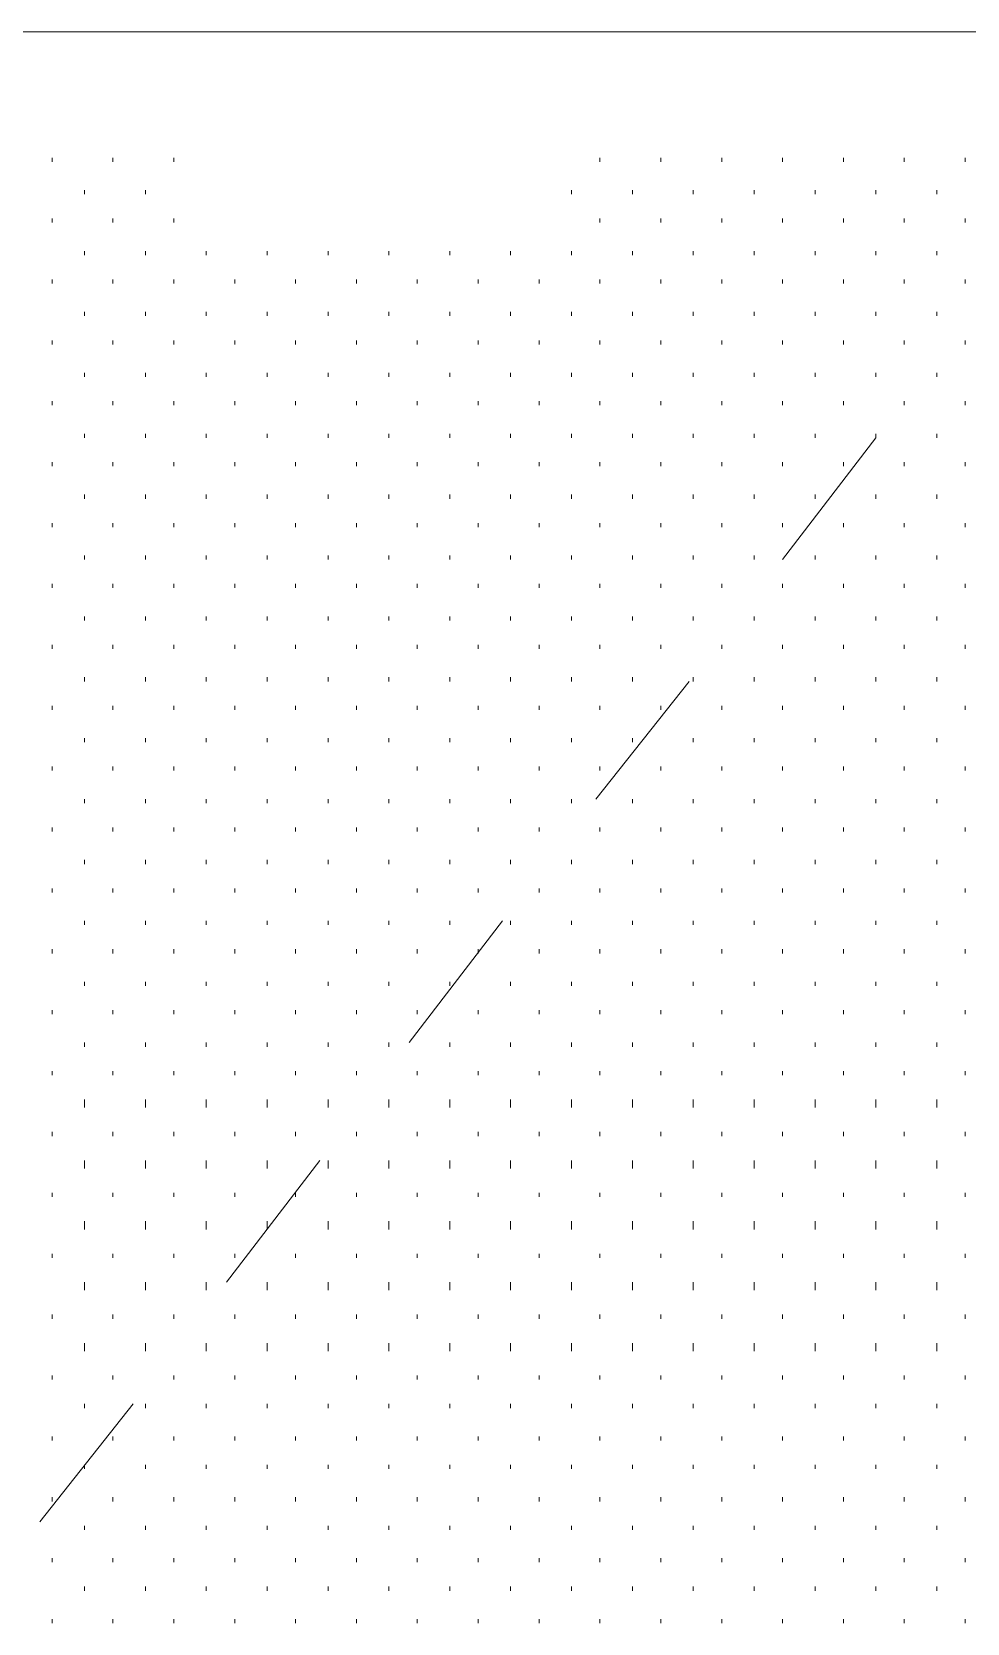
# Model space of a CAD drawing. Header units: inches. Extents: x -6061 to 13621, y -296 to 7483.
# Drawn here: x 12310.22 to 12328.68, y 735.17 to 766.56 of the extents above; entities that cross this region are included whole.
import ezdxf

# ---------------------------------------------------------------- set-up
doc = ezdxf.new("R2010")
doc.units = ezdxf.units.IN
doc.header["$MEASUREMENT"] = 0
doc.layers.get('0').update_dxf_attribs({"linetype": 'CONTINUOUS'})

msp = doc.modelspace()

# ---------------------------------------------------------------- linework, layer by layer
at = {"color": 7, "linetype": 'Continuous', "lineweight": 18, "true_color": 0x000007}
msp.add_line((12292.60053, 766.56433), (12386.14624, 766.56433), dxfattribs=at)
at = {"color": 7, "linetype": 'Continuous', "lineweight": 9, "true_color": 0x000007}
for p, q in [((12331.12406, 766.56433), (12295.08334, 766.56433)), ((12326.87927, 758.55528), (12325.03719, 756.15257)), ((12323.1951, 753.74985), (12321.35302, 751.42723)), ((12319.51094, 749.02451), (12317.66886, 746.6218)), ((12315.90687, 744.29917), (12314.06479, 741.89646)), ((12312.22271, 739.49374), (12310.38062, 737.17112))]:
    msp.add_line(p, q, dxfattribs=at)
at = {"color": 7, "linetype": 'Continuous', "lineweight": 9, "true_color": 0xffffff}
for p, q in [((12310.6209, 764.00143), (12310.6209, 764.08153)), ((12311.82225, 764.00143), (12311.82225, 764.08153)), ((12313.02361, 764.00143), (12313.02361, 764.08153)), ((12321.43311, 764.00143), (12321.43311, 764.08153)), ((12322.63447, 764.00143), (12322.63447, 764.08153)), ((12323.83583, 764.00143), (12323.83583, 764.08153)), ((12325.03719, 764.00143), (12325.03719, 764.08153)), ((12326.23854, 764.00143), (12326.23854, 764.08153)), ((12327.4399, 764.00143), (12327.4399, 764.08153)), ((12328.64126, 764.00143), (12328.64126, 764.08153)), ((12311.26162, 763.36071), (12311.26162, 763.4408)), ((12312.46298, 763.36071), (12312.46298, 763.4408)), ((12320.87248, 763.36071), (12320.87248, 763.4408)), ((12322.07384, 763.36071), (12322.07384, 763.4408)), ((12323.27519, 763.36071), (12323.27519, 763.4408)), ((12324.47655, 763.36071), (12324.47655, 763.4408)), ((12325.67791, 763.36071), (12325.67791, 763.4408)), ((12326.87927, 763.36071), (12326.87927, 763.4408)), ((12328.08062, 763.36071), (12328.08062, 763.4408)), ((12310.6209, 762.80008), (12310.6209, 762.88017)), ((12311.82225, 762.80008), (12311.82225, 762.88017)), ((12313.02361, 762.80008), (12313.02361, 762.88017)), ((12321.43311, 762.80008), (12321.43311, 762.88017)), ((12322.63447, 762.80008), (12322.63447, 762.88017)), ((12323.83583, 762.80008), (12323.83583, 762.88017)), ((12325.03719, 762.80008), (12325.03719, 762.88017)), ((12326.23854, 762.80008), (12326.23854, 762.88017)), ((12327.4399, 762.80008), (12327.4399, 762.88017)), ((12328.64126, 762.80008), (12328.64126, 762.88017)), ((12311.26162, 762.15935), (12311.26162, 762.23944)), ((12312.46298, 762.15935), (12312.46298, 762.23944)), ((12313.66433, 762.15935), (12313.66433, 762.23944)), ((12314.86569, 762.15935), (12314.86569, 762.23944)), ((12316.06705, 762.15935), (12316.06705, 762.23944)), ((12317.26841, 762.15935), (12317.26841, 762.23944)), ((12318.46976, 762.15935), (12318.46976, 762.23944)), ((12319.67112, 762.15935), (12319.67112, 762.23944)), ((12320.87248, 762.15935), (12320.87248, 762.23944)), ((12322.07384, 762.15935), (12322.07384, 762.23944)), ((12323.27519, 762.15935), (12323.27519, 762.23944)), ((12324.47655, 762.15935), (12324.47655, 762.23944)), ((12325.67791, 762.15935), (12325.67791, 762.23944)), ((12326.87927, 762.15935), (12326.87927, 762.23944)), ((12328.08062, 762.15935), (12328.08062, 762.23944)), ((12310.6209, 761.59872), (12310.6209, 761.67881)), ((12311.82225, 761.59872), (12311.82225, 761.67881)), ((12313.02361, 761.59872), (12313.02361, 761.67881)), ((12314.22497, 761.59872), (12314.22497, 761.67881)), ((12315.42633, 761.59872), (12315.42633, 761.67881)), ((12316.62768, 761.59872), (12316.62768, 761.67881)), ((12317.82904, 761.59872), (12317.82904, 761.67881)), ((12319.0304, 761.59872), (12319.0304, 761.67881)), ((12320.23176, 761.59872), (12320.23176, 761.67881)), ((12321.43311, 761.59872), (12321.43311, 761.67881)), ((12322.63447, 761.59872), (12322.63447, 761.67881)), ((12323.83583, 761.59872), (12323.83583, 761.67881)), ((12325.03719, 761.59872), (12325.03719, 761.67881)), ((12326.23854, 761.59872), (12326.23854, 761.67881)), ((12327.4399, 761.59872), (12327.4399, 761.67881)), ((12328.64126, 761.59872), (12328.64126, 761.67881)), ((12311.26162, 760.958), (12311.26162, 761.03809)), ((12312.46298, 760.958), (12312.46298, 761.03809)), ((12313.66433, 760.958), (12313.66433, 761.03809)), ((12314.86569, 760.958), (12314.86569, 761.03809)), ((12316.06705, 760.958), (12316.06705, 761.03809)), ((12317.26841, 760.958), (12317.26841, 761.03809)), ((12318.46976, 760.958), (12318.46976, 761.03809)), ((12319.67112, 760.958), (12319.67112, 761.03809)), ((12320.87248, 760.958), (12320.87248, 761.03809)), ((12322.07384, 760.958), (12322.07384, 761.03809)), ((12323.27519, 760.958), (12323.27519, 761.03809)), ((12324.47655, 760.958), (12324.47655, 761.03809)), ((12325.67791, 760.958), (12325.67791, 761.03809)), ((12326.87927, 760.958), (12326.87927, 761.03809)), ((12328.08062, 760.958), (12328.08062, 761.03809)), ((12310.6209, 760.39736), (12310.6209, 760.47745)), ((12311.82225, 760.39736), (12311.82225, 760.47745)), ((12313.02361, 760.39736), (12313.02361, 760.47745)), ((12314.22497, 760.39736), (12314.22497, 760.47745)), ((12315.42633, 760.39736), (12315.42633, 760.47745)), ((12316.62768, 760.39736), (12316.62768, 760.47745)), ((12317.82904, 760.39736), (12317.82904, 760.47745)), ((12319.0304, 760.39736), (12319.0304, 760.47745)), ((12320.23176, 760.39736), (12320.23176, 760.47745)), ((12321.43311, 760.39736), (12321.43311, 760.47745)), ((12322.63447, 760.39736), (12322.63447, 760.47745)), ((12323.83583, 760.39736), (12323.83583, 760.47745)), ((12325.03719, 760.39736), (12325.03719, 760.47745)), ((12326.23854, 760.39736), (12326.23854, 760.47745)), ((12327.4399, 760.39736), (12327.4399, 760.47745)), ((12328.64126, 760.39736), (12328.64126, 760.47745)), ((12311.26162, 759.75664), (12311.26162, 759.83673)), ((12312.46298, 759.75664), (12312.46298, 759.83673)), ((12313.66433, 759.75664), (12313.66433, 759.83673)), ((12314.86569, 759.75664), (12314.86569, 759.83673)), ((12316.06705, 759.75664), (12316.06705, 759.83673)), ((12317.26841, 759.75664), (12317.26841, 759.83673)), ((12318.46976, 759.75664), (12318.46976, 759.83673)), ((12319.67112, 759.75664), (12319.67112, 759.83673)), ((12320.87248, 759.75664), (12320.87248, 759.83673)), ((12322.07384, 759.75664), (12322.07384, 759.83673)), ((12323.27519, 759.75664), (12323.27519, 759.83673)), ((12324.47655, 759.75664), (12324.47655, 759.83673)), ((12325.67791, 759.75664), (12325.67791, 759.83673)), ((12326.87927, 759.75664), (12326.87927, 759.83673)), ((12328.08062, 759.75664), (12328.08062, 759.83673)), ((12310.6209, 759.19601), (12310.6209, 759.2761)), ((12311.82225, 759.19601), (12311.82225, 759.2761)), ((12313.02361, 759.19601), (12313.02361, 759.2761)), ((12314.22497, 759.19601), (12314.22497, 759.2761)), ((12315.42633, 759.19601), (12315.42633, 759.2761)), ((12316.62768, 759.19601), (12316.62768, 759.2761)), ((12317.82904, 759.19601), (12317.82904, 759.2761)), ((12319.0304, 759.19601), (12319.0304, 759.2761)), ((12320.23176, 759.19601), (12320.23176, 759.2761)), ((12321.43311, 759.19601), (12321.43311, 759.2761)), ((12322.63447, 759.19601), (12322.63447, 759.2761)), ((12323.83583, 759.19601), (12323.83583, 759.2761)), ((12325.03719, 759.19601), (12325.03719, 759.2761)), ((12326.23854, 759.19601), (12326.23854, 759.2761)), ((12327.4399, 759.19601), (12327.4399, 759.2761)), ((12328.64126, 759.19601), (12328.64126, 759.2761)), ((12311.26162, 758.55528), (12311.26162, 758.63537)), ((12312.46298, 758.55528), (12312.46298, 758.63537)), ((12313.66433, 758.55528), (12313.66433, 758.63537)), ((12314.86569, 758.55528), (12314.86569, 758.63537)), ((12316.06705, 758.55528), (12316.06705, 758.63537)), ((12317.26841, 758.55528), (12317.26841, 758.63537)), ((12318.46976, 758.55528), (12318.46976, 758.63537)), ((12319.67112, 758.55528), (12319.67112, 758.63537)), ((12320.87248, 758.55528), (12320.87248, 758.63537)), ((12322.07384, 758.55528), (12322.07384, 758.63537)), ((12323.27519, 758.55528), (12323.27519, 758.63537)), ((12324.47655, 758.55528), (12324.47655, 758.63537)), ((12325.67791, 758.55528), (12325.67791, 758.63537)), ((12326.87927, 758.55528), (12326.87927, 758.63537)), ((12328.08062, 758.55528), (12328.08062, 758.63537)), ((12310.6209, 757.99465), (12310.6209, 758.07474)), ((12311.82225, 757.99465), (12311.82225, 758.07474)), ((12313.02361, 757.99465), (12313.02361, 758.07474)), ((12314.22497, 757.99465), (12314.22497, 758.07474)), ((12315.42633, 757.99465), (12315.42633, 758.07474)), ((12316.62768, 757.99465), (12316.62768, 758.07474)), ((12317.82904, 757.99465), (12317.82904, 758.07474)), ((12319.0304, 757.99465), (12319.0304, 758.07474)), ((12320.23176, 757.99465), (12320.23176, 758.07474)), ((12321.43311, 757.99465), (12321.43311, 758.07474)), ((12322.63447, 757.99465), (12322.63447, 758.07474)), ((12323.83583, 757.99465), (12323.83583, 758.07474)), ((12325.03719, 757.99465), (12325.03719, 758.07474)), ((12326.23854, 757.99465), (12326.23854, 758.07474)), ((12327.4399, 757.99465), (12327.4399, 758.07474)), ((12328.64126, 757.99465), (12328.64126, 758.07474)), ((12311.26162, 757.35392), (12311.26162, 757.43401)), ((12312.46298, 757.35392), (12312.46298, 757.43401)), ((12313.66433, 757.35392), (12313.66433, 757.43401)), ((12314.86569, 757.35392), (12314.86569, 757.43401)), ((12316.06705, 757.35392), (12316.06705, 757.43401)), ((12317.26841, 757.35392), (12317.26841, 757.43401)), ((12318.46976, 757.35392), (12318.46976, 757.43401)), ((12319.67112, 757.35392), (12319.67112, 757.43401)), ((12320.87248, 757.35392), (12320.87248, 757.43401)), ((12322.07384, 757.35392), (12322.07384, 757.43401)), ((12323.27519, 757.35392), (12323.27519, 757.43401)), ((12324.47655, 757.35392), (12324.47655, 757.43401)), ((12325.67791, 757.35392), (12325.67791, 757.43401)), ((12326.87927, 757.35392), (12326.87927, 757.43401)), ((12328.08062, 757.35392), (12328.08062, 757.43401)), ((12310.6209, 756.79329), (12310.6209, 756.87338)), ((12311.82225, 756.79329), (12311.82225, 756.87338)), ((12313.02361, 756.79329), (12313.02361, 756.87338)), ((12314.22497, 756.79329), (12314.22497, 756.87338)), ((12315.42633, 756.79329), (12315.42633, 756.87338)), ((12316.62768, 756.79329), (12316.62768, 756.87338)), ((12317.82904, 756.79329), (12317.82904, 756.87338)), ((12319.0304, 756.79329), (12319.0304, 756.87338)), ((12320.23176, 756.79329), (12320.23176, 756.87338)), ((12321.43311, 756.79329), (12321.43311, 756.87338)), ((12322.63447, 756.79329), (12322.63447, 756.87338)), ((12323.83583, 756.79329), (12323.83583, 756.87338)), ((12325.03719, 756.79329), (12325.03719, 756.87338)), ((12326.23854, 756.79329), (12326.23854, 756.87338)), ((12327.4399, 756.79329), (12327.4399, 756.87338)), ((12328.64126, 756.79329), (12328.64126, 756.87338)), ((12311.26162, 756.15257), (12311.26162, 756.23266)), ((12312.46298, 756.15257), (12312.46298, 756.23266)), ((12313.66433, 756.15257), (12313.66433, 756.23266)), ((12314.86569, 756.15257), (12314.86569, 756.23266)), ((12316.06705, 756.15257), (12316.06705, 756.23266)), ((12317.26841, 756.15257), (12317.26841, 756.23266)), ((12318.46976, 756.15257), (12318.46976, 756.23266)), ((12319.67112, 756.15257), (12319.67112, 756.23266)), ((12320.87248, 756.15257), (12320.87248, 756.23266)), ((12322.07384, 756.15257), (12322.07384, 756.23266)), ((12323.27519, 756.15257), (12323.27519, 756.23266)), ((12324.47655, 756.15257), (12324.47655, 756.23266)), ((12325.67791, 756.15257), (12325.67791, 756.23266)), ((12326.87927, 756.15257), (12326.87927, 756.23266)), ((12328.08062, 756.15257), (12328.08062, 756.23266)), ((12310.6209, 755.59193), (12310.6209, 755.67202)), ((12311.82225, 755.59193), (12311.82225, 755.67202)), ((12313.02361, 755.59193), (12313.02361, 755.67202)), ((12314.22497, 755.59193), (12314.22497, 755.67202)), ((12315.42633, 755.59193), (12315.42633, 755.67202)), ((12316.62768, 755.59193), (12316.62768, 755.67202)), ((12317.82904, 755.59193), (12317.82904, 755.67202)), ((12319.0304, 755.59193), (12319.0304, 755.67202)), ((12320.23176, 755.59193), (12320.23176, 755.67202)), ((12321.43311, 755.59193), (12321.43311, 755.67202)), ((12322.63447, 755.59193), (12322.63447, 755.67202)), ((12323.83583, 755.59193), (12323.83583, 755.67202)), ((12325.03719, 755.59193), (12325.03719, 755.67202)), ((12326.23854, 755.59193), (12326.23854, 755.67202)), ((12327.4399, 755.59193), (12327.4399, 755.67202)), ((12328.64126, 755.59193), (12328.64126, 755.67202)), ((12311.26162, 754.95121), (12311.26162, 755.0313)), ((12312.46298, 754.95121), (12312.46298, 755.0313)), ((12313.66433, 754.95121), (12313.66433, 755.0313)), ((12314.86569, 754.95121), (12314.86569, 755.0313)), ((12316.06705, 754.95121), (12316.06705, 755.0313)), ((12317.26841, 754.95121), (12317.26841, 755.0313)), ((12318.46976, 754.95121), (12318.46976, 755.0313)), ((12319.67112, 754.95121), (12319.67112, 755.0313)), ((12320.87248, 754.95121), (12320.87248, 755.0313)), ((12322.07384, 754.95121), (12322.07384, 755.0313)), ((12323.27519, 754.95121), (12323.27519, 755.0313)), ((12324.47655, 754.95121), (12324.47655, 755.0313)), ((12325.67791, 754.95121), (12325.67791, 755.0313)), ((12326.87927, 754.95121), (12326.87927, 755.0313)), ((12328.08062, 754.95121), (12328.08062, 755.0313)), ((12310.6209, 754.39058), (12310.6209, 754.47067)), ((12311.82225, 754.39058), (12311.82225, 754.47067)), ((12313.02361, 754.39058), (12313.02361, 754.47067)), ((12314.22497, 754.39058), (12314.22497, 754.47067)), ((12315.42633, 754.39058), (12315.42633, 754.47067)), ((12316.62768, 754.39058), (12316.62768, 754.47067)), ((12317.82904, 754.39058), (12317.82904, 754.47067)), ((12319.0304, 754.39058), (12319.0304, 754.47067)), ((12320.23176, 754.39058), (12320.23176, 754.47067)), ((12321.43311, 754.39058), (12321.43311, 754.47067)), ((12322.63447, 754.39058), (12322.63447, 754.47067)), ((12323.83583, 754.39058), (12323.83583, 754.47067)), ((12325.03719, 754.39058), (12325.03719, 754.47067)), ((12326.23854, 754.39058), (12326.23854, 754.47067)), ((12327.4399, 754.39058), (12327.4399, 754.47067)), ((12328.64126, 754.39058), (12328.64126, 754.47067)), ((12311.26162, 753.74985), (12311.26162, 753.82994)), ((12312.46298, 753.74985), (12312.46298, 753.82994)), ((12313.66433, 753.74985), (12313.66433, 753.82994)), ((12314.86569, 753.74985), (12314.86569, 753.82994)), ((12316.06705, 753.74985), (12316.06705, 753.82994)), ((12317.26841, 753.74985), (12317.26841, 753.82994)), ((12318.46976, 753.74985), (12318.46976, 753.82994)), ((12319.67112, 753.74985), (12319.67112, 753.82994)), ((12320.87248, 753.74985), (12320.87248, 753.82994)), ((12322.07384, 753.74985), (12322.07384, 753.82994)), ((12323.27519, 753.74985), (12323.27519, 753.82994)), ((12324.47655, 753.74985), (12324.47655, 753.82994)), ((12325.67791, 753.74985), (12325.67791, 753.82994)), ((12326.87927, 753.74985), (12326.87927, 753.82994)), ((12328.08062, 753.74985), (12328.08062, 753.82994)), ((12310.6209, 753.18922), (12310.6209, 753.26931)), ((12311.82225, 753.18922), (12311.82225, 753.26931)), ((12313.02361, 753.18922), (12313.02361, 753.26931)), ((12314.22497, 753.18922), (12314.22497, 753.26931)), ((12315.42633, 753.18922), (12315.42633, 753.26931)), ((12316.62768, 753.18922), (12316.62768, 753.26931)), ((12317.82904, 753.18922), (12317.82904, 753.26931)), ((12319.0304, 753.18922), (12319.0304, 753.26931)), ((12320.23176, 753.18922), (12320.23176, 753.26931)), ((12321.43311, 753.18922), (12321.43311, 753.26931)), ((12322.63447, 753.18922), (12322.63447, 753.26931)), ((12323.83583, 753.18922), (12323.83583, 753.26931)), ((12325.03719, 753.18922), (12325.03719, 753.26931)), ((12326.23854, 753.18922), (12326.23854, 753.26931)), ((12327.4399, 753.18922), (12327.4399, 753.26931)), ((12328.64126, 753.18922), (12328.64126, 753.26931)), ((12311.26162, 752.54849), (12311.26162, 752.62858)), ((12312.46298, 752.54849), (12312.46298, 752.62858)), ((12313.66433, 752.54849), (12313.66433, 752.62858)), ((12314.86569, 752.54849), (12314.86569, 752.62858)), ((12316.06705, 752.54849), (12316.06705, 752.62858)), ((12317.26841, 752.54849), (12317.26841, 752.62858)), ((12318.46976, 752.54849), (12318.46976, 752.62858)), ((12319.67112, 752.54849), (12319.67112, 752.62858)), ((12320.87248, 752.54849), (12320.87248, 752.62858)), ((12322.07384, 752.54849), (12322.07384, 752.62858)), ((12323.27519, 752.54849), (12323.27519, 752.62858)), ((12324.47655, 752.54849), (12324.47655, 752.62858)), ((12325.67791, 752.54849), (12325.67791, 752.62858)), ((12326.87927, 752.54849), (12326.87927, 752.62858)), ((12328.08062, 752.54849), (12328.08062, 752.62858)), ((12310.6209, 751.98786), (12310.6209, 752.06795)), ((12311.82225, 751.98786), (12311.82225, 752.06795)), ((12313.02361, 751.98786), (12313.02361, 752.06795)), ((12314.22497, 751.98786), (12314.22497, 752.06795)), ((12315.42633, 751.98786), (12315.42633, 752.06795)), ((12316.62768, 751.98786), (12316.62768, 752.06795)), ((12317.82904, 751.98786), (12317.82904, 752.06795)), ((12319.0304, 751.98786), (12319.0304, 752.06795)), ((12320.23176, 751.98786), (12320.23176, 752.06795)), ((12321.43311, 751.98786), (12321.43311, 752.06795)), ((12322.63447, 751.98786), (12322.63447, 752.06795)), ((12323.83583, 751.98786), (12323.83583, 752.06795)), ((12325.03719, 751.98786), (12325.03719, 752.06795)), ((12326.23854, 751.98786), (12326.23854, 752.06795)), ((12327.4399, 751.98786), (12327.4399, 752.06795)), ((12328.64126, 751.98786), (12328.64126, 752.06795)), ((12311.26162, 751.34714), (12311.26162, 751.42723)), ((12312.46298, 751.34714), (12312.46298, 751.42723)), ((12313.66433, 751.34714), (12313.66433, 751.42723)), ((12314.86569, 751.34714), (12314.86569, 751.42723)), ((12316.06705, 751.34714), (12316.06705, 751.42723)), ((12317.26841, 751.34714), (12317.26841, 751.42723)), ((12318.46976, 751.34714), (12318.46976, 751.42723)), ((12319.67112, 751.34714), (12319.67112, 751.42723)), ((12320.87248, 751.34714), (12320.87248, 751.42723)), ((12322.07384, 751.34714), (12322.07384, 751.42723)), ((12323.27519, 751.34714), (12323.27519, 751.42723)), ((12324.47655, 751.34714), (12324.47655, 751.42723)), ((12325.67791, 751.34714), (12325.67791, 751.42723)), ((12326.87927, 751.34714), (12326.87927, 751.42723)), ((12328.08062, 751.34714), (12328.08062, 751.42723)), ((12310.6209, 750.7865), (12310.6209, 750.86659)), ((12311.82225, 750.7865), (12311.82225, 750.86659)), ((12313.02361, 750.7865), (12313.02361, 750.86659)), ((12314.22497, 750.7865), (12314.22497, 750.86659)), ((12315.42633, 750.7865), (12315.42633, 750.86659)), ((12316.62768, 750.7865), (12316.62768, 750.86659)), ((12317.82904, 750.7865), (12317.82904, 750.86659)), ((12319.0304, 750.7865), (12319.0304, 750.86659)), ((12320.23176, 750.7865), (12320.23176, 750.86659)), ((12321.43311, 750.7865), (12321.43311, 750.86659)), ((12322.63447, 750.7865), (12322.63447, 750.86659)), ((12323.83583, 750.7865), (12323.83583, 750.86659)), ((12325.03719, 750.7865), (12325.03719, 750.86659)), ((12326.23854, 750.7865), (12326.23854, 750.86659)), ((12327.4399, 750.7865), (12327.4399, 750.86659)), ((12328.64126, 750.7865), (12328.64126, 750.86659)), ((12311.26162, 750.14578), (12311.26162, 750.22587)), ((12312.46298, 750.14578), (12312.46298, 750.22587)), ((12313.66433, 750.14578), (12313.66433, 750.22587)), ((12314.86569, 750.14578), (12314.86569, 750.22587)), ((12316.06705, 750.14578), (12316.06705, 750.22587)), ((12317.26841, 750.14578), (12317.26841, 750.22587)), ((12318.46976, 750.14578), (12318.46976, 750.22587)), ((12319.67112, 750.14578), (12319.67112, 750.22587)), ((12320.87248, 750.14578), (12320.87248, 750.22587)), ((12322.07384, 750.14578), (12322.07384, 750.22587)), ((12323.27519, 750.14578), (12323.27519, 750.22587)), ((12324.47655, 750.14578), (12324.47655, 750.22587)), ((12325.67791, 750.14578), (12325.67791, 750.22587)), ((12326.87927, 750.14578), (12326.87927, 750.22587)), ((12328.08062, 750.14578), (12328.08062, 750.22587)), ((12310.6209, 749.58515), (12310.6209, 749.66524)), ((12311.82225, 749.58515), (12311.82225, 749.66524)), ((12313.02361, 749.58515), (12313.02361, 749.66524)), ((12314.22497, 749.58515), (12314.22497, 749.66524)), ((12315.42633, 749.58515), (12315.42633, 749.66524)), ((12316.62768, 749.58515), (12316.62768, 749.66524)), ((12317.82904, 749.58515), (12317.82904, 749.66524)), ((12319.0304, 749.58515), (12319.0304, 749.66524)), ((12320.23176, 749.58515), (12320.23176, 749.66524)), ((12321.43311, 749.58515), (12321.43311, 749.66524)), ((12322.63447, 749.58515), (12322.63447, 749.66524)), ((12323.83583, 749.58515), (12323.83583, 749.66524)), ((12325.03719, 749.58515), (12325.03719, 749.66524)), ((12326.23854, 749.58515), (12326.23854, 749.66524)), ((12327.4399, 749.58515), (12327.4399, 749.66524)), ((12328.64126, 749.58515), (12328.64126, 749.66524)), ((12311.26162, 748.94442), (12311.26162, 749.02451)), ((12312.46298, 748.94442), (12312.46298, 749.02451)), ((12313.66433, 748.94442), (12313.66433, 749.02451)), ((12314.86569, 748.94442), (12314.86569, 749.02451)), ((12316.06705, 748.94442), (12316.06705, 749.02451)), ((12317.26841, 748.94442), (12317.26841, 749.02451)), ((12318.46976, 748.94442), (12318.46976, 749.02451)), ((12319.67112, 748.94442), (12319.67112, 749.02451)), ((12320.87248, 748.94442), (12320.87248, 749.02451)), ((12322.07384, 748.94442), (12322.07384, 749.02451)), ((12323.27519, 748.94442), (12323.27519, 749.02451)), ((12324.47655, 748.94442), (12324.47655, 749.02451)), ((12325.67791, 748.94442), (12325.67791, 749.02451)), ((12326.87927, 748.94442), (12326.87927, 749.02451)), ((12328.08062, 748.94442), (12328.08062, 749.02451)), ((12310.6209, 748.38379), (12310.6209, 748.46388)), ((12311.82225, 748.38379), (12311.82225, 748.46388)), ((12313.02361, 748.38379), (12313.02361, 748.46388)), ((12314.22497, 748.38379), (12314.22497, 748.46388)), ((12315.42633, 748.38379), (12315.42633, 748.46388)), ((12316.62768, 748.38379), (12316.62768, 748.46388)), ((12317.82904, 748.38379), (12317.82904, 748.46388)), ((12319.0304, 748.38379), (12319.0304, 748.46388)), ((12320.23176, 748.38379), (12320.23176, 748.46388)), ((12321.43311, 748.38379), (12321.43311, 748.46388)), ((12322.63447, 748.38379), (12322.63447, 748.46388)), ((12323.83583, 748.38379), (12323.83583, 748.46388)), ((12325.03719, 748.38379), (12325.03719, 748.46388)), ((12326.23854, 748.38379), (12326.23854, 748.46388)), ((12327.4399, 748.38379), (12327.4399, 748.46388)), ((12328.64126, 748.38379), (12328.64126, 748.46388)), ((12311.26162, 747.74306), (12311.26162, 747.82315)), ((12312.46298, 747.74306), (12312.46298, 747.82315)), ((12313.66433, 747.74306), (12313.66433, 747.82315)), ((12314.86569, 747.74306), (12314.86569, 747.82315)), ((12316.06705, 747.74306), (12316.06705, 747.82315)), ((12317.26841, 747.74306), (12317.26841, 747.82315)), ((12318.46976, 747.74306), (12318.46976, 747.82315)), ((12319.67112, 747.74306), (12319.67112, 747.82315)), ((12320.87248, 747.74306), (12320.87248, 747.82315)), ((12322.07384, 747.74306), (12322.07384, 747.82315)), ((12323.27519, 747.74306), (12323.27519, 747.82315)), ((12324.47655, 747.74306), (12324.47655, 747.82315)), ((12325.67791, 747.74306), (12325.67791, 747.82315)), ((12326.87927, 747.74306), (12326.87927, 747.82315)), ((12328.08062, 747.74306), (12328.08062, 747.82315)), ((12310.6209, 747.18243), (12310.6209, 747.26252)), ((12311.82225, 747.18243), (12311.82225, 747.26252)), ((12313.02361, 747.18243), (12313.02361, 747.26252)), ((12314.22497, 747.18243), (12314.22497, 747.26252)), ((12315.42633, 747.18243), (12315.42633, 747.26252)), ((12316.62768, 747.18243), (12316.62768, 747.26252)), ((12317.82904, 747.18243), (12317.82904, 747.26252)), ((12319.0304, 747.18243), (12319.0304, 747.26252)), ((12320.23176, 747.18243), (12320.23176, 747.26252)), ((12321.43311, 747.18243), (12321.43311, 747.26252)), ((12322.63447, 747.18243), (12322.63447, 747.26252)), ((12323.83583, 747.18243), (12323.83583, 747.26252)), ((12325.03719, 747.18243), (12325.03719, 747.26252)), ((12326.23854, 747.18243), (12326.23854, 747.26252)), ((12327.4399, 747.18243), (12327.4399, 747.26252)), ((12328.64126, 747.18243), (12328.64126, 747.26252)), ((12311.26162, 746.54171), (12311.26162, 746.6218)), ((12312.46298, 746.54171), (12312.46298, 746.6218)), ((12313.66433, 746.54171), (12313.66433, 746.6218)), ((12314.86569, 746.54171), (12314.86569, 746.6218)), ((12316.06705, 746.54171), (12316.06705, 746.6218)), ((12317.26841, 746.54171), (12317.26841, 746.6218)), ((12318.46976, 746.54171), (12318.46976, 746.6218)), ((12319.67112, 746.54171), (12319.67112, 746.6218)), ((12320.87248, 746.54171), (12320.87248, 746.6218)), ((12322.07384, 746.54171), (12322.07384, 746.6218)), ((12323.27519, 746.54171), (12323.27519, 746.6218)), ((12324.47655, 746.54171), (12324.47655, 746.6218)), ((12325.67791, 746.54171), (12325.67791, 746.6218)), ((12326.87927, 746.54171), (12326.87927, 746.6218)), ((12328.08062, 746.54171), (12328.08062, 746.6218)), ((12310.6209, 745.98107), (12310.6209, 746.06116)), ((12311.82225, 745.98107), (12311.82225, 746.06116)), ((12313.02361, 745.98107), (12313.02361, 746.06116)), ((12314.22497, 745.98107), (12314.22497, 746.06116)), ((12315.42633, 745.98107), (12315.42633, 746.06116)), ((12316.62768, 745.98107), (12316.62768, 746.06116)), ((12317.82904, 745.98107), (12317.82904, 746.06116)), ((12319.0304, 745.98107), (12319.0304, 746.06116)), ((12320.23176, 745.98107), (12320.23176, 746.06116)), ((12321.43311, 745.98107), (12321.43311, 746.06116)), ((12322.63447, 745.98107), (12322.63447, 746.06116)), ((12323.83583, 745.98107), (12323.83583, 746.06116)), ((12325.03719, 745.98107), (12325.03719, 746.06116)), ((12326.23854, 745.98107), (12326.23854, 746.06116)), ((12327.4399, 745.98107), (12327.4399, 746.06116)), ((12328.64126, 745.98107), (12328.64126, 746.06116)), ((12311.26162, 745.34035), (12311.26162, 745.50053)), ((12312.46298, 745.34035), (12312.46298, 745.50053)), ((12313.66433, 745.34035), (12313.66433, 745.50053)), ((12314.86569, 745.34035), (12314.86569, 745.50053)), ((12316.06705, 745.34035), (12316.06705, 745.50053)), ((12317.26841, 745.34035), (12317.26841, 745.50053)), ((12318.46976, 745.34035), (12318.46976, 745.50053)), ((12319.67112, 745.34035), (12319.67112, 745.50053)), ((12320.87248, 745.34035), (12320.87248, 745.50053)), ((12322.07384, 745.34035), (12322.07384, 745.50053)), ((12323.27519, 745.34035), (12323.27519, 745.50053)), ((12324.47655, 745.34035), (12324.47655, 745.50053)), ((12325.67791, 745.34035), (12325.67791, 745.50053)), ((12326.87927, 745.34035), (12326.87927, 745.50053)), ((12328.08062, 745.34035), (12328.08062, 745.50053)), ((12310.6209, 744.77972), (12310.6209, 744.85981)), ((12311.82225, 744.77972), (12311.82225, 744.85981)), ((12313.02361, 744.77972), (12313.02361, 744.85981)), ((12314.22497, 744.77972), (12314.22497, 744.85981)), ((12315.42633, 744.77972), (12315.42633, 744.85981)), ((12316.62768, 744.77972), (12316.62768, 744.85981)), ((12317.82904, 744.77972), (12317.82904, 744.85981)), ((12319.0304, 744.77972), (12319.0304, 744.85981)), ((12320.23176, 744.77972), (12320.23176, 744.85981)), ((12321.43311, 744.77972), (12321.43311, 744.85981)), ((12322.63447, 744.77972), (12322.63447, 744.85981)), ((12323.83583, 744.77972), (12323.83583, 744.85981)), ((12325.03719, 744.77972), (12325.03719, 744.85981)), ((12326.23854, 744.77972), (12326.23854, 744.85981)), ((12327.4399, 744.77972), (12327.4399, 744.85981)), ((12328.64126, 744.77972), (12328.64126, 744.85981)), ((12311.26162, 744.13899), (12311.26162, 744.29917)), ((12312.46298, 744.13899), (12312.46298, 744.29917)), ((12313.66433, 744.13899), (12313.66433, 744.29917)), ((12314.86569, 744.13899), (12314.86569, 744.29917)), ((12316.06705, 744.13899), (12316.06705, 744.29917)), ((12317.26841, 744.13899), (12317.26841, 744.29917)), ((12318.46976, 744.13899), (12318.46976, 744.29917)), ((12319.67112, 744.13899), (12319.67112, 744.29917)), ((12320.87248, 744.13899), (12320.87248, 744.29917)), ((12322.07384, 744.13899), (12322.07384, 744.29917)), ((12323.27519, 744.13899), (12323.27519, 744.29917)), ((12324.47655, 744.13899), (12324.47655, 744.29917)), ((12325.67791, 744.13899), (12325.67791, 744.29917)), ((12326.87927, 744.13899), (12326.87927, 744.29917)), ((12328.08062, 744.13899), (12328.08062, 744.29917)), ((12310.6209, 743.57836), (12310.6209, 743.65845)), ((12311.82225, 743.57836), (12311.82225, 743.65845)), ((12313.02361, 743.57836), (12313.02361, 743.65845)), ((12314.22497, 743.57836), (12314.22497, 743.65845)), ((12315.42633, 743.57836), (12315.42633, 743.65845)), ((12316.62768, 743.57836), (12316.62768, 743.65845)), ((12317.82904, 743.57836), (12317.82904, 743.65845)), ((12319.0304, 743.57836), (12319.0304, 743.65845)), ((12320.23176, 743.57836), (12320.23176, 743.65845)), ((12321.43311, 743.57836), (12321.43311, 743.65845)), ((12322.63447, 743.57836), (12322.63447, 743.65845)), ((12323.83583, 743.57836), (12323.83583, 743.65845)), ((12325.03719, 743.57836), (12325.03719, 743.65845)), ((12326.23854, 743.57836), (12326.23854, 743.65845)), ((12327.4399, 743.57836), (12327.4399, 743.65845)), ((12328.64126, 743.57836), (12328.64126, 743.65845)), ((12311.26162, 742.93763), (12311.26162, 743.09781)), ((12312.46298, 742.93763), (12312.46298, 743.09781)), ((12313.66433, 742.93763), (12313.66433, 743.09781)), ((12314.86569, 742.93763), (12314.86569, 743.09781)), ((12316.06705, 742.93763), (12316.06705, 743.09781)), ((12317.26841, 742.93763), (12317.26841, 743.09781)), ((12318.46976, 742.93763), (12318.46976, 743.09781)), ((12319.67112, 742.93763), (12319.67112, 743.09781)), ((12320.87248, 742.93763), (12320.87248, 743.09781)), ((12322.07384, 742.93763), (12322.07384, 743.09781)), ((12323.27519, 742.93763), (12323.27519, 743.09781)), ((12324.47655, 742.93763), (12324.47655, 743.09781)), ((12325.67791, 742.93763), (12325.67791, 743.09781)), ((12326.87927, 742.93763), (12326.87927, 743.09781)), ((12328.08062, 742.93763), (12328.08062, 743.09781)), ((12310.6209, 742.377), (12310.6209, 742.45709)), ((12311.82225, 742.377), (12311.82225, 742.45709)), ((12313.02361, 742.377), (12313.02361, 742.45709)), ((12314.22497, 742.377), (12314.22497, 742.45709)), ((12315.42633, 742.377), (12315.42633, 742.45709)), ((12316.62768, 742.377), (12316.62768, 742.45709)), ((12317.82904, 742.377), (12317.82904, 742.45709)), ((12319.0304, 742.377), (12319.0304, 742.45709)), ((12320.23176, 742.377), (12320.23176, 742.45709)), ((12321.43311, 742.377), (12321.43311, 742.45709)), ((12322.63447, 742.377), (12322.63447, 742.45709)), ((12323.83583, 742.377), (12323.83583, 742.45709)), ((12325.03719, 742.377), (12325.03719, 742.45709)), ((12326.23854, 742.377), (12326.23854, 742.45709)), ((12327.4399, 742.377), (12327.4399, 742.45709)), ((12328.64126, 742.377), (12328.64126, 742.45709)), ((12311.26162, 741.73628), (12311.26162, 741.89646)), ((12312.46298, 741.73628), (12312.46298, 741.89646)), ((12313.66433, 741.73628), (12313.66433, 741.89646)), ((12314.86569, 741.73628), (12314.86569, 741.89646)), ((12316.06705, 741.73628), (12316.06705, 741.89646)), ((12317.26841, 741.73628), (12317.26841, 741.89646)), ((12318.46976, 741.73628), (12318.46976, 741.89646)), ((12319.67112, 741.73628), (12319.67112, 741.89646)), ((12320.87248, 741.73628), (12320.87248, 741.89646)), ((12322.07384, 741.73628), (12322.07384, 741.89646)), ((12323.27519, 741.73628), (12323.27519, 741.89646)), ((12324.47655, 741.73628), (12324.47655, 741.89646)), ((12325.67791, 741.73628), (12325.67791, 741.89646)), ((12326.87927, 741.73628), (12326.87927, 741.89646)), ((12328.08062, 741.73628), (12328.08062, 741.89646)), ((12310.6209, 741.17564), (12310.6209, 741.25573)), ((12311.82225, 741.17564), (12311.82225, 741.25573)), ((12313.02361, 741.17564), (12313.02361, 741.25573)), ((12314.22497, 741.17564), (12314.22497, 741.25573)), ((12315.42633, 741.17564), (12315.42633, 741.25573)), ((12316.62768, 741.17564), (12316.62768, 741.25573)), ((12317.82904, 741.17564), (12317.82904, 741.25573)), ((12319.0304, 741.17564), (12319.0304, 741.25573)), ((12320.23176, 741.17564), (12320.23176, 741.25573)), ((12321.43311, 741.17564), (12321.43311, 741.25573)), ((12322.63447, 741.17564), (12322.63447, 741.25573)), ((12323.83583, 741.17564), (12323.83583, 741.25573)), ((12325.03719, 741.17564), (12325.03719, 741.25573)), ((12326.23854, 741.17564), (12326.23854, 741.25573)), ((12327.4399, 741.17564), (12327.4399, 741.25573)), ((12328.64126, 741.17564), (12328.64126, 741.25573)), ((12311.26162, 740.53492), (12311.26162, 740.6951)), ((12312.46298, 740.53492), (12312.46298, 740.6951)), ((12313.66433, 740.53492), (12313.66433, 740.6951)), ((12314.86569, 740.53492), (12314.86569, 740.6951)), ((12316.06705, 740.53492), (12316.06705, 740.6951)), ((12317.26841, 740.53492), (12317.26841, 740.6951)), ((12318.46976, 740.53492), (12318.46976, 740.6951)), ((12319.67112, 740.53492), (12319.67112, 740.6951)), ((12320.87248, 740.53492), (12320.87248, 740.6951)), ((12322.07384, 740.53492), (12322.07384, 740.6951)), ((12323.27519, 740.53492), (12323.27519, 740.6951)), ((12324.47655, 740.53492), (12324.47655, 740.6951)), ((12325.67791, 740.53492), (12325.67791, 740.6951)), ((12326.87927, 740.53492), (12326.87927, 740.6951)), ((12328.08062, 740.53492), (12328.08062, 740.6951)), ((12310.6209, 739.97429), (12310.6209, 740.05438)), ((12311.82225, 739.97429), (12311.82225, 740.05438)), ((12313.02361, 739.97429), (12313.02361, 740.05438)), ((12314.22497, 739.97429), (12314.22497, 740.05438)), ((12315.42633, 739.97429), (12315.42633, 740.05438)), ((12316.62768, 739.97429), (12316.62768, 740.05438)), ((12317.82904, 739.97429), (12317.82904, 740.05438)), ((12319.0304, 739.97429), (12319.0304, 740.05438)), ((12320.23176, 739.97429), (12320.23176, 740.05438)), ((12321.43311, 739.97429), (12321.43311, 740.05438)), ((12322.63447, 739.97429), (12322.63447, 740.05438)), ((12323.83583, 739.97429), (12323.83583, 740.05438)), ((12325.03719, 739.97429), (12325.03719, 740.05438)), ((12326.23854, 739.97429), (12326.23854, 740.05438)), ((12327.4399, 739.97429), (12327.4399, 740.05438)), ((12328.64126, 739.97429), (12328.64126, 740.05438)), ((12311.26162, 739.41365), (12311.26162, 739.49374)), ((12312.46298, 739.41365), (12312.46298, 739.49374)), ((12313.66433, 739.41365), (12313.66433, 739.49374)), ((12314.86569, 739.41365), (12314.86569, 739.49374)), ((12316.06705, 739.41365), (12316.06705, 739.49374)), ((12317.26841, 739.41365), (12317.26841, 739.49374)), ((12318.46976, 739.41365), (12318.46976, 739.49374)), ((12319.67112, 739.41365), (12319.67112, 739.49374)), ((12320.87248, 739.41365), (12320.87248, 739.49374)), ((12322.07384, 739.41365), (12322.07384, 739.49374)), ((12323.27519, 739.41365), (12323.27519, 739.49374)), ((12324.47655, 739.41365), (12324.47655, 739.49374)), ((12325.67791, 739.41365), (12325.67791, 739.49374)), ((12326.87927, 739.41365), (12326.87927, 739.49374)), ((12328.08062, 739.41365), (12328.08062, 739.49374)), ((12310.6209, 738.77293), (12310.6209, 738.85302)), ((12311.82225, 738.77293), (12311.82225, 738.85302)), ((12313.02361, 738.77293), (12313.02361, 738.85302)), ((12314.22497, 738.77293), (12314.22497, 738.85302)), ((12315.42633, 738.77293), (12315.42633, 738.85302)), ((12316.62768, 738.77293), (12316.62768, 738.85302)), ((12317.82904, 738.77293), (12317.82904, 738.85302)), ((12319.0304, 738.77293), (12319.0304, 738.85302)), ((12320.23176, 738.77293), (12320.23176, 738.85302)), ((12321.43311, 738.77293), (12321.43311, 738.85302)), ((12322.63447, 738.77293), (12322.63447, 738.85302)), ((12323.83583, 738.77293), (12323.83583, 738.85302)), ((12325.03719, 738.77293), (12325.03719, 738.85302)), ((12326.23854, 738.77293), (12326.23854, 738.85302)), ((12327.4399, 738.77293), (12327.4399, 738.85302)), ((12328.64126, 738.77293), (12328.64126, 738.85302)), ((12311.26162, 738.21229), (12311.26162, 738.29239)), ((12312.46298, 738.21229), (12312.46298, 738.29239)), ((12313.66433, 738.21229), (12313.66433, 738.29239)), ((12314.86569, 738.21229), (12314.86569, 738.29239)), ((12316.06705, 738.21229), (12316.06705, 738.29239)), ((12317.26841, 738.21229), (12317.26841, 738.29239)), ((12318.46976, 738.21229), (12318.46976, 738.29239)), ((12319.67112, 738.21229), (12319.67112, 738.29239)), ((12320.87248, 738.21229), (12320.87248, 738.29239)), ((12322.07384, 738.21229), (12322.07384, 738.29239)), ((12323.27519, 738.21229), (12323.27519, 738.29239)), ((12324.47655, 738.21229), (12324.47655, 738.29239)), ((12325.67791, 738.21229), (12325.67791, 738.29239)), ((12326.87927, 738.21229), (12326.87927, 738.29239)), ((12328.08062, 738.21229), (12328.08062, 738.29239)), ((12310.6209, 737.57157), (12310.6209, 737.65166)), ((12311.82225, 737.57157), (12311.82225, 737.65166)), ((12313.02361, 737.57157), (12313.02361, 737.65166)), ((12314.22497, 737.57157), (12314.22497, 737.65166)), ((12315.42633, 737.57157), (12315.42633, 737.65166)), ((12316.62768, 737.57157), (12316.62768, 737.65166)), ((12317.82904, 737.57157), (12317.82904, 737.65166)), ((12319.0304, 737.57157), (12319.0304, 737.65166)), ((12320.23176, 737.57157), (12320.23176, 737.65166)), ((12321.43311, 737.57157), (12321.43311, 737.65166)), ((12322.63447, 737.57157), (12322.63447, 737.65166)), ((12323.83583, 737.57157), (12323.83583, 737.65166)), ((12325.03719, 737.57157), (12325.03719, 737.65166)), ((12326.23854, 737.57157), (12326.23854, 737.65166)), ((12327.4399, 737.57157), (12327.4399, 737.65166)), ((12328.64126, 737.57157), (12328.64126, 737.65166)), ((12311.26162, 737.01094), (12311.26162, 737.09103)), ((12312.46298, 737.01094), (12312.46298, 737.09103)), ((12313.66433, 737.01094), (12313.66433, 737.09103)), ((12314.86569, 737.01094), (12314.86569, 737.09103)), ((12316.06705, 737.01094), (12316.06705, 737.09103)), ((12317.26841, 737.01094), (12317.26841, 737.09103)), ((12318.46976, 737.01094), (12318.46976, 737.09103)), ((12319.67112, 737.01094), (12319.67112, 737.09103)), ((12320.87248, 737.01094), (12320.87248, 737.09103)), ((12322.07384, 737.01094), (12322.07384, 737.09103)), ((12323.27519, 737.01094), (12323.27519, 737.09103)), ((12324.47655, 737.01094), (12324.47655, 737.09103)), ((12325.67791, 737.01094), (12325.67791, 737.09103)), ((12326.87927, 737.01094), (12326.87927, 737.09103)), ((12328.08062, 737.01094), (12328.08062, 737.09103)), ((12310.6209, 736.37021), (12310.6209, 736.4503)), ((12311.82225, 736.37021), (12311.82225, 736.4503)), ((12313.02361, 736.37021), (12313.02361, 736.4503)), ((12314.22497, 736.37021), (12314.22497, 736.4503)), ((12315.42633, 736.37021), (12315.42633, 736.4503)), ((12316.62768, 736.37021), (12316.62768, 736.4503)), ((12317.82904, 736.37021), (12317.82904, 736.4503)), ((12319.0304, 736.37021), (12319.0304, 736.4503)), ((12320.23176, 736.37021), (12320.23176, 736.4503)), ((12321.43311, 736.37021), (12321.43311, 736.4503)), ((12322.63447, 736.37021), (12322.63447, 736.4503)), ((12323.83583, 736.37021), (12323.83583, 736.4503)), ((12325.03719, 736.37021), (12325.03719, 736.4503)), ((12326.23854, 736.37021), (12326.23854, 736.4503)), ((12327.4399, 736.37021), (12327.4399, 736.4503)), ((12328.64126, 736.37021), (12328.64126, 736.4503)), ((12311.26162, 735.80958), (12311.26162, 735.88967)), ((12312.46298, 735.80958), (12312.46298, 735.88967)), ((12313.66433, 735.80958), (12313.66433, 735.88967)), ((12314.86569, 735.80958), (12314.86569, 735.88967)), ((12316.06705, 735.80958), (12316.06705, 735.88967)), ((12317.26841, 735.80958), (12317.26841, 735.88967)), ((12318.46976, 735.80958), (12318.46976, 735.88967)), ((12319.67112, 735.80958), (12319.67112, 735.88967)), ((12320.87248, 735.80958), (12320.87248, 735.88967)), ((12322.07384, 735.80958), (12322.07384, 735.88967)), ((12323.27519, 735.80958), (12323.27519, 735.88967)), ((12324.47655, 735.80958), (12324.47655, 735.88967)), ((12325.67791, 735.80958), (12325.67791, 735.88967)), ((12326.87927, 735.80958), (12326.87927, 735.88967)), ((12328.08062, 735.80958), (12328.08062, 735.88967)), ((12310.6209, 735.16886), (12310.6209, 735.24895)), ((12311.82225, 735.16886), (12311.82225, 735.24895)), ((12313.02361, 735.16886), (12313.02361, 735.24895)), ((12314.22497, 735.16886), (12314.22497, 735.24895)), ((12315.42633, 735.16886), (12315.42633, 735.24895)), ((12316.62768, 735.16886), (12316.62768, 735.24895)), ((12317.82904, 735.16886), (12317.82904, 735.24895)), ((12319.0304, 735.16886), (12319.0304, 735.24895)), ((12320.23176, 735.16886), (12320.23176, 735.24895)), ((12321.43311, 735.16886), (12321.43311, 735.24895)), ((12322.63447, 735.16886), (12322.63447, 735.24895)), ((12323.83583, 735.16886), (12323.83583, 735.24895)), ((12325.03719, 735.16886), (12325.03719, 735.24895)), ((12326.23854, 735.16886), (12326.23854, 735.24895)), ((12327.4399, 735.16886), (12327.4399, 735.24895)), ((12328.64126, 735.16886), (12328.64126, 735.24895))]:
    msp.add_line(p, q, dxfattribs=at)

doc.saveas('drawing.dxf')
